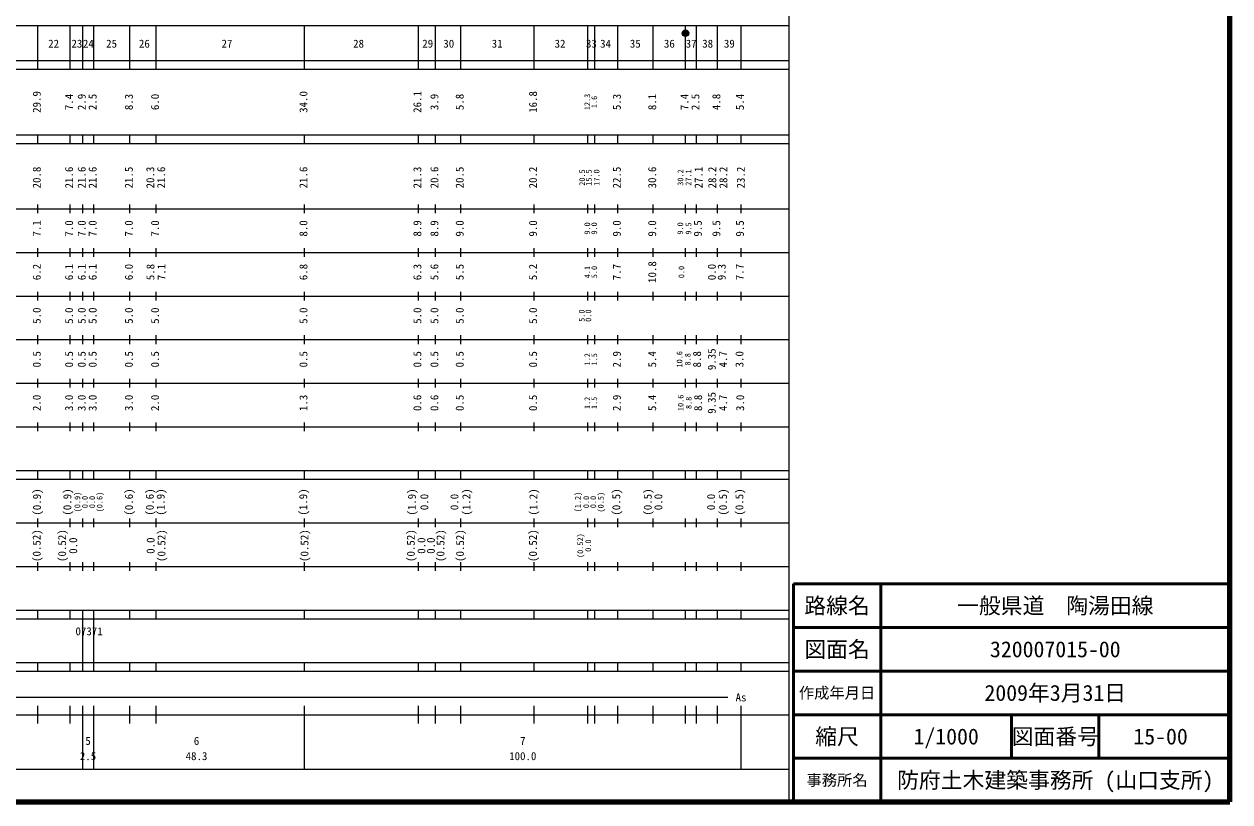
# Model space of a CAD drawing. Units: millimetres on the paper, enlarged 1000 times. Extents: x 40000 to 680000, y 20000 to 380000.
# Drawn here: x 403754 to 680000, y 20000 to 198357 of the extents above; entities that cross this region are included whole.
import ezdxf
from ezdxf.enums import TextEntityAlignment as Align

# ---------------------------------------------------------------- set-up
doc = ezdxf.new("R2010")
doc.units = ezdxf.units.MM
doc.header["$LTSCALE"] = 1000
doc.header["$PDMODE"] = 32
doc.header["$PDSIZE"] = 500
for name, color, linetype, lineweight in [('M-TTL', 2, 'Continuous', 140), ('M-TTL-BAND', 7, 'Continuous', 13), ('M-TTL-FRAM', 2, 'Continuous', 50), ('M-TTL-LINE', 7, 'Continuous', 50)]:
    doc.layers.add(name, color=color, linetype=linetype, lineweight=lineweight)
doc.layers.add('M-TTL-TXT', color=7, linetype='Continuous')
doc.styles.add('ＭＳ ゴシック', font='')
doc.styles.get('ＭＳ ゴシック').set_extended_font_data('MS Gothic')

msp = doc.modelspace()

# ---------------------------------------------------------------- linework, layer by layer
at = {"layer": 'M-TTL'}
for p, q in [((680000, 20000), (680000, 380000)), ((40000, 20000), (680000, 20000))]:
    msp.add_line(p, q, dxfattribs=at)
at = {"layer": 'M-TTL-BAND'}
for p, q in [((579000, 20000), (579000, 370000)), ((68000, 198000), (579000, 198000)), ((406900, 188000), (406900, 198000)), ((414300, 188000), (414300, 198000)), ((417200, 188000), (417200, 198000)), ((419700, 188000), (419700, 198000)), ((428000, 188000), (428000, 198000)), ((434000, 188000), (434000, 198000)), ((468000, 188000), (468000, 198000)), ((494100, 188000), (494100, 198000)), ((498000, 188000), (498000, 198000)), ((503800, 188000), (503800, 198000)), ((520600, 188000), (520600, 198000)), ((532900, 188000), (532900, 198000)), ((534500, 188000), (534500, 198000)), ((539800, 188000), (539800, 198000)), ((547900, 188000), (547900, 198000)), ((555300, 188000), (555300, 198000)), ((557800, 188000), (557800, 198000)), ((562600, 188000), (562600, 198000)), ((568000, 188000), (568000, 198000)), ((40000, 190000), (579000, 190000)), ((40000, 188000), (579000, 188000)), ((40000, 173000), (579000, 173000)), ((406900, 171000), (406900, 173000)), ((414300, 171000), (414300, 173000)), ((417200, 171000), (417200, 173000)), ((419700, 171000), (419700, 173000)), ((428000, 171000), (428000, 173000)), ((434000, 171000), (434000, 173000)), ((468000, 171000), (468000, 173000)), ((494100, 171000), (494100, 173000)), ((498000, 171000), (498000, 173000)), ((503800, 171000), (503800, 173000)), ((520600, 171000), (520600, 173000)), ((532900, 171000), (532900, 173000)), ((534500, 171000), (534500, 173000)), ((539800, 171000), (539800, 173000)), ((547900, 171000), (547900, 173000)), ((555300, 171000), (555300, 173000)), ((557800, 171000), (557800, 173000)), ((562600, 171000), (562600, 173000)), ((568000, 171000), (568000, 173000)), ((40000, 171000), (579000, 171000)), ((40000, 156000), (579000, 156000)), ((406900, 155000), (406900, 157000)), ((414300, 155000), (414300, 157000)), ((417200, 155000), (417200, 157000)), ((419700, 155000), (419700, 157000)), ((428000, 155000), (428000, 157000)), ((434000, 155000), (434000, 157000)), ((468000, 155000), (468000, 157000)), ((494100, 155000), (494100, 157000)), ((498000, 155000), (498000, 157000)), ((503800, 155000), (503800, 157000)), ((520600, 155000), (520600, 157000)), ((532900, 155000), (532900, 157000)), ((534500, 155000), (534500, 157000)), ((539800, 155000), (539800, 157000)), ((547900, 155000), (547900, 157000)), ((555300, 155000), (555300, 157000)), ((557800, 155000), (557800, 157000)), ((562600, 155000), (562600, 157000)), ((568000, 155000), (568000, 157000)), ((406900, 145000), (406900, 147000)), ((414300, 145000), (414300, 147000)), ((417200, 145000), (417200, 147000)), ((419700, 145000), (419700, 147000)), ((428000, 145000), (428000, 147000)), ((434000, 145000), (434000, 147000)), ((468000, 145000), (468000, 147000)), ((494100, 145000), (494100, 147000)), ((498000, 145000), (498000, 147000)), ((503800, 145000), (503800, 147000)), ((520600, 145000), (520600, 147000)), ((532900, 145000), (532900, 147000)), ((534500, 145000), (534500, 147000)), ((539800, 145000), (539800, 147000)), ((547900, 145000), (547900, 147000)), ((555300, 145000), (555300, 147000)), ((557800, 145000), (557800, 147000)), ((562600, 145000), (562600, 147000)), ((568000, 145000), (568000, 147000)), ((46000, 146000), (579000, 146000)), ((52000, 136000), (579000, 136000)), ((406900, 135000), (406900, 137000)), ((414300, 135000), (414300, 137000)), ((417200, 135000), (417200, 137000)), ((419700, 135000), (419700, 137000)), ((428000, 135000), (428000, 137000)), ((434000, 135000), (434000, 137000)), ((468000, 135000), (468000, 137000)), ((494100, 135000), (494100, 137000)), ((498000, 135000), (498000, 137000)), ((503800, 135000), (503800, 137000)), ((520600, 135000), (520600, 137000)), ((532900, 135000), (532900, 137000)), ((534500, 135000), (534500, 137000)), ((539800, 135000), (539800, 137000)), ((547900, 135000), (547900, 137000)), ((555300, 135000), (555300, 137000)), ((557800, 135000), (557800, 137000)), ((562600, 135000), (562600, 137000)), ((568000, 135000), (568000, 137000)), ((46000, 126000), (579000, 126000)), ((406900, 125000), (406900, 127000)), ((414300, 125000), (414300, 127000)), ((417200, 125000), (417200, 127000)), ((419700, 125000), (419700, 127000)), ((428000, 125000), (428000, 127000)), ((434000, 125000), (434000, 127000)), ((468000, 125000), (468000, 127000)), ((494100, 125000), (494100, 127000)), ((498000, 125000), (498000, 127000)), ((503800, 125000), (503800, 127000)), ((520600, 125000), (520600, 127000)), ((532900, 125000), (532900, 127000)), ((534500, 125000), (534500, 127000)), ((539800, 125000), (539800, 127000)), ((547900, 125000), (547900, 127000)), ((555300, 125000), (555300, 127000)), ((557800, 125000), (557800, 127000)), ((562600, 125000), (562600, 127000)), ((568000, 125000), (568000, 127000)), ((406900, 115000), (406900, 117000)), ((414300, 115000), (414300, 117000)), ((417200, 115000), (417200, 117000)), ((419700, 115000), (419700, 117000)), ((428000, 115000), (428000, 117000)), ((434000, 115000), (434000, 117000)), ((468000, 115000), (468000, 117000)), ((494100, 115000), (494100, 117000)), ((498000, 115000), (498000, 117000)), ((503800, 115000), (503800, 117000)), ((520600, 115000), (520600, 117000)), ((532900, 115000), (532900, 117000)), ((534500, 115000), (534500, 117000)), ((539800, 115000), (539800, 117000)), ((547900, 115000), (547900, 117000)), ((555300, 115000), (555300, 117000)), ((557800, 115000), (557800, 117000)), ((562600, 115000), (562600, 117000)), ((568000, 115000), (568000, 117000)), ((52000, 116000), (579000, 116000)), ((46000, 106000), (579000, 106000)), ((406900, 105000), (406900, 107000)), ((414300, 105000), (414300, 107000)), ((417200, 105000), (417200, 107000)), ((419700, 105000), (419700, 107000)), ((428000, 105000), (428000, 107000)), ((434000, 105000), (434000, 107000)), ((468000, 105000), (468000, 107000)), ((494100, 105000), (494100, 107000)), ((498000, 105000), (498000, 107000)), ((503800, 105000), (503800, 107000)), ((520600, 105000), (520600, 107000)), ((532900, 105000), (532900, 107000)), ((534500, 105000), (534500, 107000)), ((539800, 105000), (539800, 107000)), ((547900, 105000), (547900, 107000)), ((555300, 105000), (555300, 107000)), ((557800, 105000), (557800, 107000)), ((562600, 105000), (562600, 107000)), ((568000, 105000), (568000, 107000)), ((40000, 96000), (579000, 96000)), ((40000, 94000), (579000, 94000)), ((406900, 94000), (406900, 96000)), ((414300, 94000), (414300, 96000)), ((417200, 94000), (417200, 96000)), ((419700, 94000), (419700, 96000)), ((428000, 94000), (428000, 96000)), ((434000, 94000), (434000, 96000)), ((468000, 94000), (468000, 96000)), ((494100, 94000), (494100, 96000)), ((498000, 94000), (498000, 96000)), ((503800, 94000), (503800, 96000)), ((520600, 94000), (520600, 96000)), ((532900, 94000), (532900, 96000)), ((534500, 94000), (534500, 96000)), ((539800, 94000), (539800, 96000)), ((547900, 94000), (547900, 96000)), ((555300, 94000), (555300, 96000)), ((557800, 94000), (557800, 96000)), ((562600, 94000), (562600, 96000)), ((568000, 94000), (568000, 96000)), ((49000, 84000), (579000, 84000)), ((406900, 83000), (406900, 85000)), ((414300, 83000), (414300, 85000)), ((417200, 83000), (417200, 85000)), ((419700, 83000), (419700, 85000)), ((428000, 83000), (428000, 85000)), ((434000, 83000), (434000, 85000)), ((468000, 83000), (468000, 85000)), ((494100, 83000), (494100, 85000)), ((498000, 83000), (498000, 85000)), ((503800, 83000), (503800, 85000)), ((520600, 83000), (520600, 85000)), ((532900, 83000), (532900, 85000)), ((534500, 83000), (534500, 85000)), ((539800, 83000), (539800, 85000)), ((547900, 83000), (547900, 85000)), ((555300, 83000), (555300, 85000)), ((557800, 83000), (557800, 85000)), ((562600, 83000), (562600, 85000)), ((568000, 83000), (568000, 85000)), ((406900, 73000), (406900, 75000)), ((414300, 73000), (414300, 75000)), ((417200, 73000), (417200, 75000)), ((419700, 73000), (419700, 75000)), ((428000, 73000), (428000, 75000)), ((434000, 73000), (434000, 75000)), ((468000, 73000), (468000, 75000)), ((494100, 73000), (494100, 75000)), ((498000, 73000), (498000, 75000)), ((503800, 73000), (503800, 75000)), ((520600, 73000), (520600, 75000)), ((532900, 73000), (532900, 75000)), ((534500, 73000), (534500, 75000)), ((539800, 73000), (539800, 75000)), ((547900, 73000), (547900, 75000)), ((555300, 73000), (555300, 75000)), ((557800, 73000), (557800, 75000)), ((562600, 73000), (562600, 75000)), ((568000, 73000), (568000, 75000)), ((40000, 74000), (579000, 74000)), ((40000, 64000), (579000, 64000)), ((406900, 62000), (406900, 64000)), ((414300, 62000), (414300, 64000)), ((417200, 62000), (417200, 64000)), ((419700, 62000), (419700, 64000)), ((428000, 62000), (428000, 64000)), ((434000, 62000), (434000, 64000)), ((468000, 62000), (468000, 64000)), ((494100, 62000), (494100, 64000)), ((498000, 62000), (498000, 64000)), ((503800, 62000), (503800, 64000)), ((520600, 62000), (520600, 64000)), ((532900, 62000), (532900, 64000)), ((534500, 62000), (534500, 64000)), ((539800, 62000), (539800, 64000)), ((547900, 62000), (547900, 64000)), ((555300, 62000), (555300, 64000)), ((557800, 62000), (557800, 64000)), ((562600, 62000), (562600, 64000)), ((568000, 62000), (568000, 64000)), ((40000, 62000), (579000, 62000)), ((417200, 50000), (417200, 62000)), ((419700, 50000), (419700, 62000)), ((40000, 52000), (579000, 52000)), ((40000, 50000), (579000, 50000)), ((406900, 50000), (406900, 52000)), ((414300, 50000), (414300, 52000)), ((428000, 50000), (428000, 52000)), ((434000, 50000), (434000, 52000)), ((468000, 50000), (468000, 52000)), ((494100, 50000), (494100, 52000)), ((498000, 50000), (498000, 52000)), ((503800, 50000), (503800, 52000)), ((520600, 50000), (520600, 52000)), ((532900, 50000), (532900, 52000)), ((534500, 50000), (534500, 52000)), ((539800, 50000), (539800, 52000)), ((547900, 50000), (547900, 52000)), ((555300, 50000), (555300, 52000)), ((557800, 50000), (557800, 52000)), ((562600, 50000), (562600, 52000)), ((568000, 50000), (568000, 52000)), ((71000, 44000), (565000, 44000)), ((406900, 38000), (406900, 42000)), ((414300, 38000), (414300, 42000)), ((417200, 27500), (417200, 42000)), ((419700, 27500), (419700, 42000)), ((428000, 38000), (428000, 42000)), ((434000, 38000), (434000, 42000)), ((468000, 27500), (468000, 42000)), ((494100, 38000), (494100, 42000)), ((498000, 38000), (498000, 42000)), ((503800, 38000), (503800, 42000)), ((520600, 38000), (520600, 42000)), ((532900, 38000), (532900, 42000)), ((534500, 38000), (534500, 42000)), ((539800, 38000), (539800, 42000)), ((547900, 38000), (547900, 42000)), ((555300, 38000), (555300, 42000)), ((557800, 38000), (557800, 42000)), ((562600, 38000), (562600, 42000)), ((568000, 27500), (568000, 42000)), ((40000, 40000), (579000, 40000)), ((68000, 27500), (579000, 27500))]:
    msp.add_line(p, q, dxfattribs=at)
for radius in [750, 600, 450, 300, 150, 20]:
    msp.add_circle((555300, 196249), radius, dxfattribs=at)
msp.add_point((555300, 196249), dxfattribs=at)
at = {"layer": 'M-TTL-FRAM'}
for p, q in [((680000, 70000), (580000, 70000)), ((580000, 70000), (580000, 20000))]:
    msp.add_line(p, q, dxfattribs=at)
at = {"layer": 'M-TTL-LINE'}
for p, q in [((600000, 70000), (600000, 20000)), ((680000, 60000), (580000, 60000)), ((680000, 50000), (580000, 50000)), ((680000, 40000), (580000, 40000)), ((630000, 40000), (630000, 30000)), ((650000, 40000), (650000, 30000)), ((680000, 30000), (580000, 30000))]:
    msp.add_line(p, q, dxfattribs=at)

# ---------------------------------------------------------------- texts
at = {"layer": 'M-TTL-BAND', "style": 'ＭＳ ゴシック'}
for s, p in [('22', (410512, 192405)), ('23', (415842, 192405)), ('24', (418481, 192405)), ('25', (423785, 192405)), ('26', (431305, 192405)), ('27', (450224, 192405)), ('28', (480383, 192405)), ('29', (496215, 192405)), ('30', (501043, 192405)), ('31', (512126, 192405)), ('32', (526532, 192405)), ('33', (533721, 192405)), ('34', (536970, 192405)), ('35', (543771, 192405)), ('36', (551582, 192405)), ('37', (556567, 192405)), ('38', (560354, 192405)), ('39', (565326, 192405)), ('07371', (418639, 57658)), ('As', (568000, 42500)), ('5', (418396, 32523)), ('6', (443252, 32523)), ('7', (518000, 32523)), ('2.5', (418396, 29033)), ('48.3', (443252, 29033)), ('100.0', (518000, 29033))]:
    msp.add_text(s, height=1833, dxfattribs=at).set_placement(p, align=Align.BOTTOM_CENTER)
for s, height, p in [('29.9', 1833, (408107, 180500)), ('34.0', 1833, (469207, 180500)), ('26.1', 1833, (495307, 180500)), ('16.8', 1833, (521807, 180500)), ('7.4', 1833, (415507, 180500)), ('2.9', 1833, (418407, 180500)), ('2.5', 1833, (420907, 180500)), ('8.3', 1833, (429207, 180500)), ('6.0', 1833, (435207, 180500)), ('3.9', 1833, (499207, 180500)), ('5.8', 1833, (505007, 180500)), ('12.3', 1320, (533826, 180500)), ('1.6', 1320, (535426, 180500)), ('5.3', 1833, (541007, 180500)), ('8.1', 1833, (549107, 180500)), ('7.4', 1833, (556507, 180500)), ('2.5', 1833, (559007, 180500)), ('4.8', 1833, (563807, 180500)), ('5.4', 1833, (569207, 180500)), ('20.8', 1833, (408107, 163174)), ('21.6', 1833, (415507, 163174)), ('21.6', 1833, (418407, 163174)), ('21.6', 1833, (420907, 163174)), ('21.5', 1833, (429207, 163174)), ('20.3', 1833, (434117, 163174)), ('21.6', 1833, (436615, 163174)), ('21.6', 1833, (469207, 163174)), ('21.3', 1833, (495307, 163174)), ('20.6', 1833, (499207, 163174)), ('20.5', 1833, (505007, 163174)), ('20.2', 1833, (521807, 163174)), ('20.5', 1320, (532650, 163174)), ('15.5', 1320, (534186, 163174)), ('17.0', 1320, (535962, 163174)), ('22.5', 1833, (541007, 163174)), ('30.6', 1833, (549107, 163174)), ('30.2', 1320, (555171, 163174)), ('27.1', 1320, (556997, 163174)), ('27.1', 1833, (559737, 163174)), ('28.2', 1833, (562856, 163174)), ('28.2', 1833, (565413, 163174)), ('23.2', 1833, (569406, 163174)), ('7.1', 1833, (408107, 151500)), ('7.0', 1833, (415507, 151500)), ('7.0', 1833, (418407, 151500)), ('7.0', 1833, (420907, 151500)), ('7.0', 1833, (429207, 151500)), ('7.0', 1833, (435207, 151500)), ('8.0', 1833, (469207, 151500)), ('8.9', 1833, (495307, 151500)), ('8.9', 1833, (499207, 151500)), ('9.0', 1833, (505007, 151500)), ('9.0', 1833, (521807, 151500)), ('9.0', 1320, (533826, 151500)), ('9.0', 1320, (535426, 151500)), ('9.0', 1833, (541007, 151500)), ('9.0', 1833, (549107, 151500)), ('9.0', 1320, (555133, 151500)), ('9.5', 1320, (557023, 151500)), ('9.5', 1833, (559565, 151500)), ('9.5', 1833, (563807, 151500)), ('9.5', 1833, (569207, 151500)), ('10.8', 1833, (549107, 141500)), ('6.2', 1833, (408107, 141500)), ('6.1', 1833, (415507, 141500)), ('6.1', 1833, (418407, 141500)), ('6.1', 1833, (420907, 141500)), ('6.0', 1833, (429207, 141500)), ('5.8', 1833, (434152, 141500)), ('7.1', 1833, (436685, 141500)), ('6.8', 1833, (469207, 141500)), ('6.3', 1833, (495307, 141500)), ('5.6', 1833, (499207, 141500)), ('5.5', 1833, (505007, 141500)), ('5.2', 1833, (521807, 141500)), ('4.1', 1320, (533826, 141500)), ('5.0', 1320, (535426, 141500)), ('7.7', 1833, (541007, 141500)), ('0.0', 1320, (555389, 141500)), ('0.0', 1833, (562771, 141500)), ('9.3', 1833, (565035, 141500)), ('7.7', 1833, (569151, 141500)), ('5.0', 1833, (408107, 131500)), ('5.0', 1833, (415507, 131500)), ('5.0', 1833, (418407, 131500)), ('5.0', 1833, (420907, 131500)), ('5.0', 1833, (429207, 131500)), ('5.0', 1833, (435207, 131500)), ('5.0', 1833, (469207, 131500)), ('5.0', 1833, (495307, 131500)), ('5.0', 1833, (499207, 131500)), ('5.0', 1833, (505007, 131500)), ('5.0', 1833, (521807, 131500)), ('5.0', 1320, (532559, 131500)), ('0.0', 1320, (534069, 131500)), ('0.5', 1833, (408107, 121500)), ('0.5', 1833, (415507, 121500)), ('0.5', 1833, (418407, 121500)), ('0.5', 1833, (420907, 121500)), ('0.5', 1833, (429207, 121500)), ('0.5', 1833, (435207, 121500)), ('0.5', 1833, (469207, 121500)), ('0.5', 1833, (495307, 121500)), ('0.5', 1833, (499207, 121500)), ('0.5', 1833, (505007, 121500)), ('0.5', 1833, (521807, 121500)), ('1.2', 1320, (533826, 121500)), ('1.5', 1320, (535426, 121500)), ('2.9', 1833, (541007, 121500)), ('5.4', 1833, (549107, 121500)), ('10.6', 1320, (554964, 121500)), ('8.8', 1320, (556836, 121500)), ('8.8', 1833, (559383, 121500)), ('9.35', 1833, (562752, 121500)), ('4.7', 1833, (565355, 121500)), ('3.0', 1833, (569102, 121500)), ('5.4', 1833, (549107, 111500)), ('9.35', 1833, (562752, 111500)), ('2.0', 1833, (408107, 111500)), ('3.0', 1833, (415507, 111500)), ('3.0', 1833, (418407, 111500)), ('3.0', 1833, (420907, 111500)), ('3.0', 1833, (429207, 111500)), ('2.0', 1833, (435207, 111500)), ('1.3', 1833, (469207, 111500)), ('0.6', 1833, (495307, 111500)), ('0.6', 1833, (499207, 111500)), ('0.5', 1833, (505007, 111500)), ('0.5', 1833, (521807, 111500)), ('1.2', 1320, (533826, 111500)), ('1.5', 1320, (535426, 111500)), ('2.9', 1833, (541007, 111500)), ('10.6', 1320, (555217, 111500)), ('8.8', 1320, (557055, 111500)), ('8.8', 1833, (559630, 111500)), ('4.7', 1833, (565355, 111500)), ('3.0', 1833, (569261, 111500)), ('(0.9)', 1833, (408156, 88764)), ('(0.9)', 1833, (415111, 88764)), ('(0.6)', 1833, (429229, 88764)), ('(0.6)', 1833, (434005, 88764)), ('(1.9)', 1833, (436503, 88764)), ('(1.9)', 1833, (469162, 88764)), ('(1.9)', 1833, (494045, 88764)), ('(1.2)', 1833, (506534, 88764)), ('(1.2)', 1833, (521891, 88764)), ('(0.5)', 1833, (540881, 88764)), ('(0.5)', 1833, (548091, 88764)), ('(0.5)', 1833, (565334, 88764)), ('(0.5)', 1833, (569081, 88764)), ('(0.9)', 1320, (417008, 88764)), ('0.0', 1320, (418717, 88764)), ('0.0', 1320, (420395, 88764)), ('(0.6)', 1320, (422100, 88764)), ('0.0', 1833, (496894, 88764)), ('0.0', 1833, (503790, 88764)), ('(1.2)', 1320, (531656, 88764)), ('0.0', 1320, (533587, 88764)), ('0.0', 1320, (535190, 88764)), ('(0.5)', 1320, (536923, 88722)), ('0.0', 1833, (550514, 88764)), ('0.0', 1833, (562590, 88764)), ('(0.52)', 1833, (408089, 78764)), ('(0.52)', 1833, (413917, 78764)), ('0.0', 1833, (416458, 78764)), ('0.0', 1833, (434189, 78764)), ('(0.52)', 1833, (436679, 78764)), ('(0.52)', 1833, (469444, 78764)), ('(0.52)', 1833, (493799, 78764)), ('0.0', 1833, (496238, 78764)), ('0.0', 1833, (498396, 78764)), ('(0.52)', 1833, (500600, 78764)), ('(0.52)', 1833, (505090, 78764)), ('(0.52)', 1833, (521789, 78764)), ('(0.52)', 1320, (532213, 78764)), ('0.0', 1320, (534034, 78764))]:
    msp.add_text(s, height=height, rotation=90, dxfattribs=at).set_placement(p, align=Align.BOTTOM_CENTER)
at = {"layer": 'M-TTL-TXT', "style": 'ＭＳ ゴシック'}
for s, height, p in [('路線名', 3666, (590000, 65000)), ('路線名', 3666, (590000, 65000)), ('一般県道\u3000陶湯田線', 3666, (640000, 65000)), ('図面名', 3666, (590000, 55000)), ('図面名', 3666, (590000, 55000)), ('320007015-00', 3666, (640000, 55000)), ('2009年3月31日', 3666, (640000, 45000)), ('作成年月日', 2566, (590000, 45000)), ('作成年月日', 2566, (590000, 45000)), ('縮尺', 3666, (590000, 35000)), ('縮尺', 3666, (590000, 35000)), ('1/1000', 3666, (615000, 35000)), ('図面番号', 3666, (640000, 35000)), ('図面番号', 3666, (640000, 35000)), ('15-00', 3666, (664125, 35000)), ('事務所名', 2566, (590000, 25000)), ('事務所名', 2566, (590000, 25000)), ('防府土木建築事務所 (山口支所)', 3666, (640000, 25000))]:
    msp.add_text(s, height=height, dxfattribs=at).set_placement(p, align=Align.MIDDLE_CENTER)

doc.saveas('drawing.dxf')
